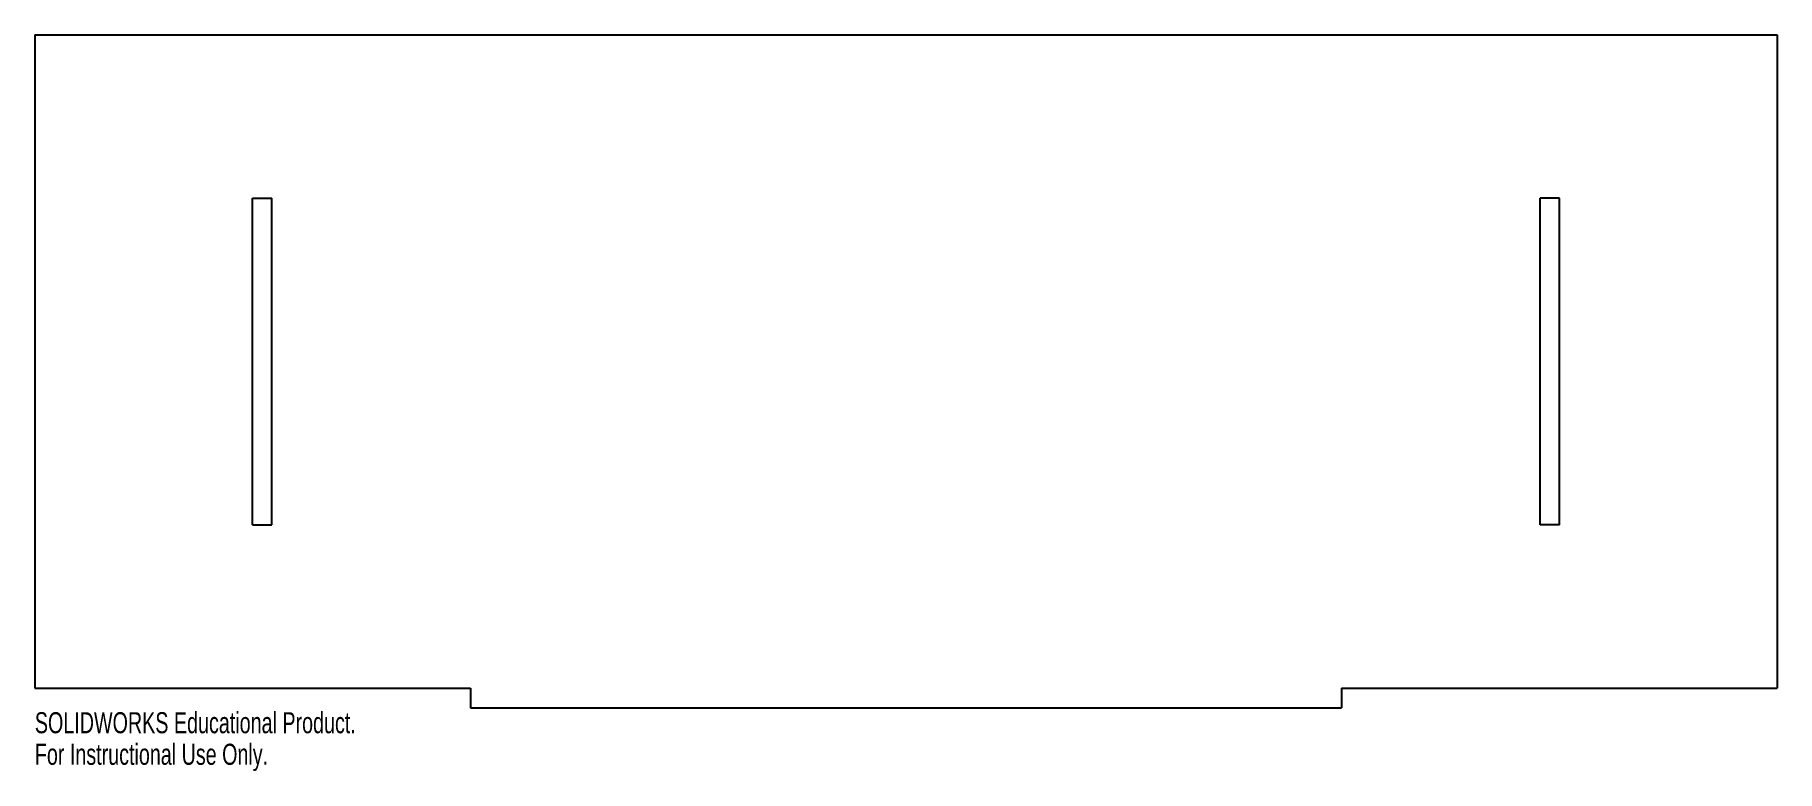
# Model space of a CAD drawing. Header units: millimetres. Extents: x -200 to 200, y -94 to 75.
import ezdxf

# ---------------------------------------------------------------- set-up
doc = ezdxf.new("R2010")
doc.units = ezdxf.units.MM
doc.styles.add('SLDTEXTSTYLE0', font='TXT', dxfattribs={"width": 0.7})

msp = doc.modelspace()

# ---------------------------------------------------------------- linework, layer by layer
at = {"color": 7, "linetype": 'Continuous', "lineweight": 25}
for p, q in [((-200, 75), (200, 75)), ((-200, 75), (-200, -75)), ((200, 75), (200, -75)), ((-150, -37.5), (-150, 37.5)), ((-150, 37.5), (-145.6, 37.5)), ((-145.6, -37.5), (-145.6, 37.5)), ((145.6, -37.5), (145.6, 37.5)), ((150, 37.5), (145.6, 37.5)), ((150, -37.5), (150, 37.5)), ((-150, -37.5), (-145.6, -37.5)), ((150, -37.5), (145.6, -37.5)), ((-200, -75), (-100, -75)), ((-100, -75), (-100, -79.5)), ((100, -75), (100, -79.5)), ((100, -75), (200, -75)), ((-100, -79.5), (100, -79.5))]:
    msp.add_line(p, q, dxfattribs=at)

# ---------------------------------------------------------------- texts
at = {"color": 7, "linetype": 'Continuous', "char_height": 4.8336, "attachment_point": 1, "style": 'SLDTEXTSTYLE0'}
for s, insert in [('SOLIDWORKS Educational Product.', (-200, -80.52)), ('For Instructional Use Only.', (-200, -87.77))]:
    msp.add_mtext(s, dxfattribs=dict(at, insert=insert))

doc.saveas('drawing.dxf')
